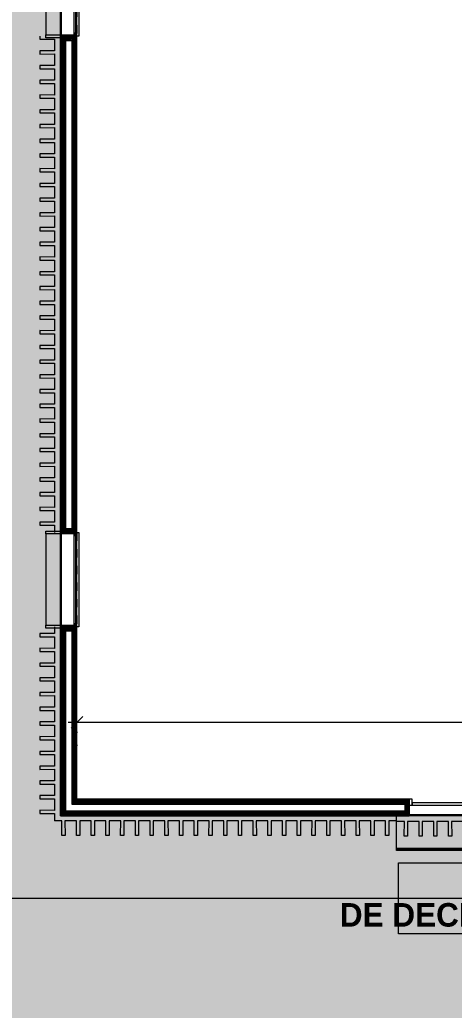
# Model space of a CAD drawing. Header units: millimetres. Extents: x -284281 to 1648660, y -821378 to -151356.
# Drawn here: x 380870 to 388248, y -262712 to -245899 of the extents above; entities that cross this region are included whole.
import ezdxf

# ---------------------------------------------------------------- set-up
doc = ezdxf.new("R2010")
doc.units = ezdxf.units.MM
doc.header["$MEASUREMENT"] = 0
doc.set_wipeout_variables(frame=1)
doc.linetypes.add('Traits', pattern=[282.222223, 141.111112, -141.111112])
doc.linetypes.add('Wipeout_Contour', pattern=[1000, 0, -1000])
for name, color, linetype in [('Cotations - 1_100', 7, 'Continuous'), ('Fenêtres ARCHICAD', 7, 'Continuous'), ('Hachure', 7, 'Continuous'), ('Nouveau_0', 7, 'Continuous'), ('Portes ARCHICAD', 7, 'Continuous'), ('Sols_ Dalles', 7, 'Continuous')]:
    doc.layers.add(name, color=color, linetype=linetype)
doc.styles.add('STYLE_GENERE_2', font='arial.ttf')
doc.styles.add('STYLE_GENERE_4', font='AGENCYB.TTF')
doc.dimstyles.new('STYLE_GENERE__1', dxfattribs={"dimtxt": 250, "dimasz": 190, "dimexe": 0.18, "dimexo": 0.0625, "dimgap": 0, "dimtad": 1, "dimtih": 1, "dimtoh": 1, "dimlfac": 0.001, "dimzin": 0, "dimdsep": 46, "dimtxsty": 'STYLE_GENERE_2', "dimblk": 'ARROWHEAD_6', "dimblk1": 'ARROWHEAD_6', "dimblk2": 'ARROWHEAD_6', "dimcen": 0.09, "dimse1": 1, "dimse2": 1, "dimclrd": 7, "dimclre": 7, "dimclrt": 7, "dimazin": 0, "dimtfac": 1, "dimtdec": 4, "dimtmove": 0, "dimatfit": 3, "dimfxl": 1, "dimtolj": 1, "dimtzin": 0, "dimarcsym": 0})
pattern_1 = [(45, (0, 175), (-55.684659, 55.684659), [0, -52.5, 0, -78.75]), (110, (175, 175), (74.000794, 26.934086), [0, -38.5, 0, -66.5])]
pattern_2 = [(45, (0, 0), (-7.07106781, 7.07106781), [])]

# ---------------------------------------------------------------- blocks, each defined once
blk = doc.blocks.new('Dalle_30_2', base_point=(380203, -171996))
at = {"layer": 'Sols_ Dalles', "linetype": 'Continuous', "lineweight": 0, "true_color": 0x2e271c}
blk.add_hatch(color=250, dxfattribs=at).paths.add_polyline_path([(380203, -171996), (380203, -230016), (380203, -260811), (415475, -260811), (415475, -260796), (415475, -258650), (415475, -258011), (415475, -222496), (405655, -222496), (405655, -218296), (415454, -218296), (415454, -204496), (412055, -204496), (412055, -201781), (412055, -189811), (436505, -189811), (436505, -253396), (436505, -253416), (437905, -253416), (437905, -253396), (437905, -188411), (410655, -188411), (410655, -200381), (410655, -205896), (414054, -205896), (414054, -216896), (404255, -216896), (404255, -223896), (414054, -223896), (414054, -258650), (414054, -259411), (382690, -259411), (381560, -259411), (381560, -231416), (381560, -173396), (462926, -173396), (462926, -253416), (464326, -253416), (464326, -171996)])
at = {"layer": 'Sols_ Dalles', "color": 250, "linetype": 'Continuous', "lineweight": 5, "true_color": 0x1f1f1f, "flags": 128}
for points in [[(380203, -230016), (380203, -260811), (415475, -260811), (415475, -260796), (415475, -258650), (415475, -258011), (415475, -222496)], [(414054, -223896), (414054, -258650), (414054, -259411), (382690, -259411), (381560, -259411), (381560, -231416)]]:
    blk.add_lwpolyline(points, dxfattribs=at)
blk = doc.blocks.new('Dalle_31_2', base_point=(360548, -295063))
at = {"linetype": 'Continuous', "lineweight": 0, "true_color": 0x6f6f6f}
h = blk.add_hatch(color=8, dxfattribs=at)
h.paths.add_polyline_path([(360548, -295063), (487920, -293827), (487920, -270903), (487463, -270903), (472886, -271041), (472886, -271062, 0.001346), (472886, -271073), (472897, -273095, -0.414214), (470908, -275106), (462184, -275106, -0.005189), (462131, -275116), (454148, -275196), (438771, -275253, -0.386553), (436573, -273475, -0.025189), (436562, -273329), (436569, -267730, -0.098562), (436800, -266944), (436817, -266952, -0.258849), (438655, -265606), (438653, -265587), (439337, -265587), (439337, -265687), (439337, -270687), (469237, -270687), (469237, -265687), (470908, -265687), (472605, -265687), (472605, -163738), (371863, -163738), (371863, -271041), (371883, -271041), (371883, -272001), (371883, -272001, -0.409427), (367883, -275935), (360548, -275935)])
h.paths.add_polyline_path([(377135, -260640), (373845, -260640), (373845, -248365), (373845, -243090), (373845, -242190), (377135, -242190)], flags=0)
h.paths.add_polyline_path([(380203, -193811), (380203, -171996), (431506, -171996), (464310, -171996), (464310, -262266), (464310, -262366), (438594, -262351), (437926, -262351), (436550, -262351), (436550, -189811), (412055, -189811), (412055, -201781), (412055, -204496), (415454, -204496), (415454, -208496), (415454, -218296), (405655, -218296), (405655, -222496), (415475, -222496), (415475, -260811), (380203, -260811), (380203, -230016)], flags=0)
h.paths.add_polyline_path([(381437, -269434, -0.090319), (381558, -268728, -0.201449), (382612, -267593, -0.104211), (383418, -267415), (384017, -267409, -0.104045), (384825, -267571, -0.238255), (385984, -268953, -0.055189), (386036, -269390), (386038, -269611), (386051, -270890), (385792, -271893, -0.267949), (384070, -272909), (383470, -272915, -0.193717), (382079, -272370, -0.070569), (381728, -271931, -0.131652), (381451, -270934)], flags=0)
h.paths.add_polyline_path([(392017, -273452), (392030, -267378, -0.380557), (394017, -265610), (394094, -265610), (394094, -270610), (409094, -270610), (409094, -265610), (414056, -265610, -0.414214), (415556, -267110), (415556, -273661, -0.345502), (413837, -275433), (394027, -275599, -0.415791), (392017, -273599)], flags=0)
h.paths.add_polyline_path([(424210, -271504, -0.134474), (423930, -270485), (423930, -268985, -0.414214), (425930, -266985), (426530, -266985, -0.414214), (428530, -268985), (428530, -270485, -0.12882), (428274, -271466, -0.270936), (426530, -272485), (425930, -272485, -0.26498)], flags=0)
at = {"color": 9, "linetype": 'Continuous', "lineweight": 5, "flags": 128}
blk.add_lwpolyline([(380203, -193811), (380203, -230016), (380203, -260811), (415475, -260811), (415475, -222496), (405655, -222496), (405655, -218296), (415454, -218296), (415454, -208496), (415454, -204496), (412055, -204496), (412055, -201781), (412055, -189811), (436550, -189811), (436550, -262351), (437926, -262351), (438594, -262351), (464310, -262366), (464310, -262266), (464310, -171996), (431506, -171996), (380203, -171996)], close=True, dxfattribs=at)
blk = doc.blocks.new('Porte garage coulissante verticale 25_2')
at = {"layer": 'Portes ARCHICAD', "color": 7, "linetype": 'Continuous', "lineweight": 5}
for p, q in [((-1400, 165), (-1400, 180)), ((1400, 165), (1400, 180)), ((-1400, 95), (-1400, 165)), ((-1400, 95), (-1400, 165)), ((-1400, 0), (-1400, 95)), ((-1400, 0), (-1400, 95)), ((-1350, 0), (-1400, 0)), ((-1400, 0), (-1400, -100)), ((-1400, -15), (-1400, 0)), ((-1400, -15), (-1400, 0)), ((-1400, -15), (-1400, 0)), ((-1400, -15), (-1400, 0)), ((1350, 0), (-1350, 0)), ((-1350, 0), (-1350, -40)), ((-1350, -100), (-1350, 0)), ((1350, -40), (1350, 0)), ((1400, 0), (1350, 0)), ((1350, 0), (1350, -100)), ((1400, 95), (1400, 165)), ((1400, 95), (1400, 165)), ((1400, 0), (1400, 95)), ((1400, 0), (1400, 95)), ((1400, -100), (1400, 0)), ((1400, -15), (1400, 0)), ((1400, -15), (1400, 0)), ((1400, -15), (1400, 0)), ((1400, -15), (1400, 0)), ((-1400, -85), (-1400, -15)), ((-1400, -85), (-1400, -15)), ((-1400, -100), (-1400, -85)), ((-1400, -100), (-1400, -85)), ((-1400, -100), (-1350, -100)), ((-1350, -40), (1350, -40)), ((1350, -100), (1400, -100)), ((1400, -85), (1400, -15)), ((1400, -85), (1400, -15)), ((1400, -100), (1400, -85)), ((1400, -100), (1400, -85))]:
    blk.add_line(p, q, dxfattribs=at)
blk = doc.blocks.new('Mur_187_2', base_point=(414075, -259411))
at = {"color": 254, "linetype": 'Wipeout_Contour', "lineweight": 0, "ltscale": 1384169.893763558}
blk.add_wipeout([(381575, -259396), (381560, -259396), (381560, -259411)], dxfattribs=at)
at = {"linetype": 'Continuous', "lineweight": 5, "true_color": 0x5f5f5f}
h = blk.add_hatch(dxfattribs=at)
h.set_pattern_fill('ENDUIT_0002', color=251, style=0, pattern_type=2)
h.set_pattern_definition(pattern_1)
h.paths.add_polyline_path([(381575, -259396), (381560, -259396), (381560, -259411)])
at = {"color": 254, "linetype": 'Wipeout_Contour', "lineweight": 0, "ltscale": 1384165.466799278}
blk.add_wipeout([(381645, -259326), (381575, -259326), (381575, -259396)], dxfattribs=at)
at = {"linetype": 'Continuous', "lineweight": 5, "true_color": 0x5f5f5f}
h = blk.add_hatch(dxfattribs=at)
h.set_pattern_fill('BRIQUES_TERRE_CUITE__INT_94', color=251, style=0, pattern_type=2)
h.set_pattern_definition(pattern_2)
h.paths.add_polyline_path([(381645, -259326), (381575, -259326), (381575, -259396)])
at = {"color": 254, "linetype": 'Wipeout_Contour', "lineweight": 0, "ltscale": 1384209.282767277}
blk.add_wipeout([(381755, -259216), (381645, -259216), (381645, -259326)], dxfattribs=at)
at = {"color": 254, "linetype": 'Wipeout_Contour', "lineweight": 0, "ltscale": 1384380.831174204}
blk.add_wipeout([(381825, -259131), (381825, -259146), (381840, -259131)], dxfattribs=at)
at = {"color": 254, "linetype": 'Wipeout_Contour', "lineweight": 0, "ltscale": 1384190.467090103}
blk.add_wipeout([(381575, -259396), (381560, -259411), (381575, -259411)], dxfattribs=at)
at = {"linetype": 'Continuous', "lineweight": 5, "true_color": 0x5f5f5f}
h = blk.add_hatch(dxfattribs=at)
h.set_pattern_fill('ENDUIT_0002', color=251, style=0, pattern_type=2)
h.set_pattern_definition(pattern_1)
h.paths.add_polyline_path([(381825, -259131), (381825, -259146), (381840, -259131)])
h = blk.add_hatch(dxfattribs=at)
h.set_pattern_fill('ENDUIT_0002', color=251, style=0, pattern_type=2)
h.set_pattern_definition(pattern_1)
h.paths.add_polyline_path([(381575, -259396), (381560, -259411), (381575, -259411)])
at = {"color": 254, "linetype": 'Wipeout_Contour', "lineweight": 0, "ltscale": 1384308.748999349}
blk.add_wipeout([(381755, -259146), (381755, -259216), (381825, -259146)], dxfattribs=at)
at = {"color": 254, "linetype": 'Wipeout_Contour', "lineweight": 0, "ltscale": 1855396.806912943}
blk.add_wipeout([(381575, -259411), (387485, -259411), (387485, -259396), (381575, -259396)], dxfattribs=at)
at = {"linetype": 'Continuous', "lineweight": 5, "true_color": 0x5f5f5f}
h = blk.add_hatch(dxfattribs=at)
h.set_pattern_fill('BRIQUES_TERRE_CUITE__INT_94', color=251, style=0, pattern_type=2)
h.set_pattern_definition(pattern_2)
h.paths.add_polyline_path([(381755, -259146), (381755, -259216), (381825, -259146)])
h = blk.add_hatch(dxfattribs=at)
h.set_pattern_fill('ENDUIT_0002', color=251, style=0, pattern_type=2)
h.set_pattern_definition(pattern_1)
h.paths.add_polyline_path([(381575, -259411), (387485, -259411), (387485, -259396), (381575, -259396)])
at = {"color": 254, "linetype": 'Wipeout_Contour', "lineweight": 0, "ltscale": 1384262.443941541}
blk.add_wipeout([(381645, -259326), (381575, -259396), (381645, -259396)], dxfattribs=at)
at = {"linetype": 'Continuous', "lineweight": 5, "true_color": 0x5f5f5f}
h = blk.add_hatch(dxfattribs=at)
h.set_pattern_fill('BRIQUES_TERRE_CUITE__INT_94', color=251, style=0, pattern_type=2)
h.set_pattern_definition(pattern_2)
h.paths.add_polyline_path([(381645, -259326), (381575, -259396), (381645, -259396)])
at = {"color": 7, "linetype": 'Continuous', "lineweight": 5, "flags": 128}
blk.add_lwpolyline([(381560, -259411), (381560, -259396)], dxfattribs=at)
at = {"color": 254, "linetype": 'Wipeout_Contour', "lineweight": 0, "ltscale": 1855359.368572206}
blk.add_wipeout([(381645, -259326), (381645, -259396), (387485, -259396), (387415, -259326)], dxfattribs=at)
at = {"linetype": 'Continuous', "lineweight": 5, "true_color": 0x5f5f5f}
h = blk.add_hatch(dxfattribs=at)
h.set_pattern_fill('BRIQUES_TERRE_CUITE__INT_94', color=251, style=0, pattern_type=2)
h.set_pattern_definition(pattern_2)
h.paths.add_polyline_path([(381645, -259326), (381645, -259396), (387485, -259396), (387415, -259326)])
at = {"color": 254, "linetype": 'Wipeout_Contour', "lineweight": 0, "ltscale": 1384361.818541109}
blk.add_wipeout([(381755, -259216), (381645, -259326), (381755, -259326)], dxfattribs=at)
at = {"color": 7, "linetype": 'Continuous', "lineweight": 5}
for p, q in [((381645, -259216), (381645, -259326)), ((381575, -259326), (381575, -259396)), ((381575, -259396), (381645, -259396))]:
    blk.add_line(p, q, dxfattribs=at)
at = {"color": 254, "linetype": 'Wipeout_Contour', "lineweight": 0, "ltscale": 1855281.898270462}
blk.add_wipeout([(381755, -259216), (381755, -259326), (387415, -259326), (387415, -259216)], dxfattribs=at)
at = {"color": 7, "linetype": 'Continuous', "lineweight": 5}
blk.add_line((381645, -259326), (381755, -259326), dxfattribs=at)
at = {"color": 254, "linetype": 'Wipeout_Contour', "lineweight": 0, "ltscale": 1384401.400217536}
blk.add_wipeout([(381840, -259131), (381825, -259146), (381840, -259146)], dxfattribs=at)
at = {"linetype": 'Continuous', "lineweight": 5, "true_color": 0x5f5f5f}
h = blk.add_hatch(dxfattribs=at)
h.set_pattern_fill('ENDUIT_0002', color=251, style=0, pattern_type=2)
h.set_pattern_definition(pattern_1)
h.paths.add_polyline_path([(381840, -259131), (381825, -259146), (381840, -259146)])
at = {"color": 254, "linetype": 'Wipeout_Contour', "lineweight": 0, "ltscale": 1855242.70084432}
blk.add_wipeout([(381840, -259146), (387485, -259146), (387485, -259131), (381840, -259131)], dxfattribs=at)
at = {"linetype": 'Continuous', "lineweight": 5, "true_color": 0x5f5f5f}
h = blk.add_hatch(dxfattribs=at)
h.set_pattern_fill('ENDUIT_0002', color=251, style=0, pattern_type=2)
h.set_pattern_definition(pattern_1)
h.paths.add_polyline_path([(381840, -259146), (387485, -259146), (387485, -259131), (381840, -259131)])
at = {"color": 254, "linetype": 'Wipeout_Contour', "lineweight": 0, "ltscale": 1384405.715324625}
blk.add_wipeout([(381825, -259146), (381755, -259216), (381825, -259216)], dxfattribs=at)
at = {"linetype": 'Continuous', "lineweight": 5, "true_color": 0x5f5f5f}
h = blk.add_hatch(dxfattribs=at)
h.set_pattern_fill('BRIQUES_TERRE_CUITE__INT_94', color=251, style=0, pattern_type=2)
h.set_pattern_definition(pattern_2)
h.paths.add_polyline_path([(381825, -259146), (381755, -259216), (381825, -259216)])
at = {"color": 254, "linetype": 'Wipeout_Contour', "lineweight": 0, "ltscale": 1855312.871767778}
blk.add_wipeout([(381825, -259146), (381825, -259216), (387485, -259216), (387485, -259146)], dxfattribs=at)
at = {"linetype": 'Continuous', "lineweight": 5, "true_color": 0x5f5f5f}
h = blk.add_hatch(dxfattribs=at)
h.set_pattern_fill('BRIQUES_TERRE_CUITE__INT_94', color=251, style=0, pattern_type=2)
h.set_pattern_definition(pattern_2)
h.paths.add_polyline_path([(381825, -259146), (381825, -259216), (387485, -259216), (387485, -259146)])
at = {"color": 7, "linetype": 'Continuous', "lineweight": 5}
for p, q in [((381755, -259146), (381755, -259216)), ((381755, -259216), (381825, -259216)), ((381825, -259131), (381825, -259146))]:
    blk.add_line(p, q, dxfattribs=at)
at = {"color": 7, "linetype": 'Continuous', "lineweight": 5, "flags": 128}
blk.add_lwpolyline([(387485, -259131), (381840, -259131)], dxfattribs=at)
at = {"color": 254, "linetype": 'Wipeout_Contour', "lineweight": 0, "ltscale": 1864822.807460096}
blk.add_wipeout([(387415, -259326), (387485, -259396), (387485, -259216), (387415, -259216)], dxfattribs=at)
at = {"linetype": 'Continuous', "lineweight": 5, "true_color": 0x5f5f5f}
h = blk.add_hatch(dxfattribs=at)
h.set_pattern_fill('BRIQUES_TERRE_CUITE__INT_94', color=251, style=0, pattern_type=2)
h.set_pattern_definition(pattern_2)
h.paths.add_polyline_path([(387415, -259326), (387485, -259396), (387485, -259216), (387415, -259216)])
at = {"color": 7, "linetype": 'Continuous', "lineweight": 5}
for p, q in [((387485, -259146), (381825, -259146)), ((381825, -259216), (387415, -259216)), ((387415, -259326), (387415, -259216)), ((387485, -259131), (387485, -259146)), ((387485, -259146), (387485, -259216)), ((387485, -259216), (387485, -259231)), ((387485, -259216), (387485, -259231)), ((387485, -259231), (387485, -259326)), ((387485, -259231), (387485, -259326)), ((381645, -259396), (387485, -259396)), ((381755, -259326), (387415, -259326)), ((387485, -259326), (387485, -259396)), ((387485, -259326), (387485, -259396)), ((387485, -259396), (387485, -259411))]:
    blk.add_line(p, q, dxfattribs=at)
at = {"color": 7, "linetype": 'Continuous', "lineweight": 5, "flags": 128}
blk.add_lwpolyline([(381560, -259411), (387485, -259411)], dxfattribs=at)
at = {"layer": 'Portes ARCHICAD', "color": 7, "linetype": 'Continuous', "lineweight": 5, "zscale": 1000, "rotation": 179.9999999999997}
blk.add_blockref('Porte garage coulissante verticale 25_2', (388885, -259231), dxfattribs=at)
blk = doc.blocks.new('Fenêtre 25_2')
at = {"layer": 'Fenêtres ARCHICAD', "color": 7, "linetype": 'Continuous', "lineweight": 5}
for p, q in [((-775, 480), (-825, 480)), ((-825, 480), (-825, 230)), ((-775, 480), (775, 480)), ((-775, 230), (-775, 480)), ((825, 480), (775, 480)), ((775, 480), (775, 230)), ((825, 230), (825, 480)), ((-825, 230), (-775, 230)), ((-825, 230), (-800, 230)), ((-825, 230), (-800, 230)), ((-775, 230), (-800, 230)), ((-800, 230), (-800, 0)), ((-800, 215), (-800, 230)), ((-800, 215), (-800, 230)), ((-800, 145), (-800, 215)), ((-800, 145), (-800, 215)), ((-800, 145), (-800, 215)), ((-800, 145), (-800, 215)), ((-775, 0), (-775, 230)), ((800, 230), (775, 230)), ((775, 230), (775, 0)), ((775, 230), (825, 230)), ((800, 0), (800, 230)), ((800, 215), (800, 230)), ((800, 215), (800, 230)), ((800, 230), (825, 230)), ((800, 230), (825, 230)), ((800, 145), (800, 215)), ((800, 145), (800, 215)), ((800, 145), (800, 215)), ((800, 145), (800, 215)), ((-800, 0), (-775, 0)), ((775, 0), (800, 0)), ((-800, -20), (800, -20)), ((-800, -50), (-800, -83)), ((-800, -83), (800, -83)), ((800, -83), (800, -50))]:
    blk.add_line(p, q, dxfattribs=at)
at = {"layer": 'Fenêtres ARCHICAD', "color": 7, "linetype": 'Traits', "lineweight": 5}
blk.add_line((-800, -50), (800, -50), dxfattribs=at)
at = {"color": 254, "linetype": 'Wipeout_Contour', "lineweight": 0, "ltscale": 3003.33026}
blk.add_wipeout([(-750, 0), (-750, -50), (750, -50), (750, 0)], dxfattribs=at).dxf.layer = 'Fenêtres ARCHICAD'
at = {"layer": 'Fenêtres ARCHICAD', "color": 7, "linetype": 'Continuous', "lineweight": 5}
for p, q in [((-800, 35), (-800, 145)), ((-800, 35), (-800, 145)), ((-800, 35), (-800, 145)), ((-800, 35), (-800, 145)), ((-800, 0), (-800, 35)), ((-800, 0), (-800, 35)), ((-800, 0), (-750, 0)), ((-800, -35), (-800, 0)), ((-800, -35), (-800, 0)), ((-750, 0), (-750, -50)), ((-750, 0), (750, 0)), ((750, -50), (750, 0)), ((750, 0), (800, 0)), ((800, 35), (800, 145)), ((800, 35), (800, 145)), ((800, 35), (800, 145)), ((800, 35), (800, 145)), ((800, 0), (800, 35)), ((800, 0), (800, 35)), ((800, -35), (800, 0)), ((800, -35), (800, 0)), ((-800, -50), (-800, -35)), ((-800, -50), (-800, -35)), ((-750, -50), (-800, -50)), ((-750, -25), (750, -25)), ((750, -50), (-750, -50)), ((800, -50), (750, -50)), ((800, -50), (800, -35)), ((800, -50), (800, -35))]:
    blk.add_line(p, q, dxfattribs=at)
blk = doc.blocks.new('Mur_259_2', base_point=(381560, -259411))
at = {"color": 254, "linetype": 'Wipeout_Contour', "lineweight": 0, "ltscale": 1825602.350846046}
blk.add_wipeout([(381560, -254603), (381575, -254603), (381575, -246178), (381560, -246178)], dxfattribs=at)
at = {"color": 254, "linetype": 'Wipeout_Contour', "lineweight": 0, "ltscale": 1841981.620348901}
blk.add_wipeout([(381560, -259396), (381575, -259396), (381575, -256203), (381560, -256203)], dxfattribs=at)
at = {"linetype": 'Continuous', "lineweight": 5, "true_color": 0x5f5f5f}
h = blk.add_hatch(dxfattribs=at)
h.set_pattern_fill('ENDUIT_0002', color=251, style=0, pattern_type=2)
h.set_pattern_definition(pattern_1)
h.paths.add_polyline_path([(381560, -254603), (381575, -254603), (381575, -246178), (381560, -246178)])
h = blk.add_hatch(dxfattribs=at)
h.set_pattern_fill('ENDUIT_0002', color=251, style=0, pattern_type=2)
h.set_pattern_definition(pattern_1)
h.paths.add_polyline_path([(381560, -259396), (381575, -259396), (381575, -256203), (381560, -256203)])
at = {"color": 254, "linetype": 'Wipeout_Contour', "lineweight": 0, "ltscale": 1825743.588971583}
blk.add_wipeout([(381575, -246178), (381575, -254603), (381645, -254533), (381645, -246248)], dxfattribs=at)
at = {"color": 254, "linetype": 'Wipeout_Contour', "lineweight": 0, "ltscale": 1842082.823883705}
blk.add_wipeout([(381575, -256203), (381575, -259326), (381645, -259326), (381645, -256273)], dxfattribs=at)
at = {"linetype": 'Continuous', "lineweight": 5, "true_color": 0x5f5f5f}
h = blk.add_hatch(dxfattribs=at)
h.set_pattern_fill('BRIQUES_TERRE_CUITE__INT_94', color=251, style=0, pattern_type=2)
h.set_pattern_definition(pattern_2)
h.paths.add_polyline_path([(381575, -246178), (381575, -254603), (381645, -254533), (381645, -246248)])
h = blk.add_hatch(dxfattribs=at)
h.set_pattern_fill('BRIQUES_TERRE_CUITE__INT_94', color=251, style=0, pattern_type=2)
h.set_pattern_definition(pattern_2)
h.paths.add_polyline_path([(381575, -256203), (381575, -259326), (381645, -259326), (381645, -256273)])
at = {"color": 7, "linetype": 'Continuous', "lineweight": 5}
blk.add_line((381575, -259326), (381575, -259396), dxfattribs=at)
at = {"color": 254, "linetype": 'Wipeout_Contour', "lineweight": 0, "ltscale": 1826043.696867213}
blk.add_wipeout([(381755, -246248), (381645, -246248), (381645, -254533), (381755, -254533)], dxfattribs=at)
at = {"color": 254, "linetype": 'Wipeout_Contour', "lineweight": 0, "ltscale": 1842296.542040449}
blk.add_wipeout([(381645, -256273), (381645, -259216), (381755, -259216), (381755, -256273)], dxfattribs=at)
at = {"color": 7, "linetype": 'Continuous', "lineweight": 5}
blk.add_line((381645, -259216), (381645, -259326), dxfattribs=at)
at = {"color": 254, "linetype": 'Wipeout_Contour', "lineweight": 0, "ltscale": 1826488.66481863}
blk.add_wipeout([(381825, -254603), (381840, -254603), (381840, -246178), (381825, -246178)], dxfattribs=at)
at = {"color": 254, "linetype": 'Wipeout_Contour', "lineweight": 0, "ltscale": 1842562.314158977}
blk.add_wipeout([(381825, -256203), (381825, -259131), (381840, -259131), (381840, -256203)], dxfattribs=at)
at = {"linetype": 'Continuous', "lineweight": 5, "true_color": 0x5f5f5f}
h = blk.add_hatch(dxfattribs=at)
h.set_pattern_fill('ENDUIT_0002', color=251, style=0, pattern_type=2)
h.set_pattern_definition(pattern_1)
h.paths.add_polyline_path([(381825, -254603), (381840, -254603), (381840, -246178), (381825, -246178)])
h = blk.add_hatch(dxfattribs=at)
h.set_pattern_fill('ENDUIT_0002', color=251, style=0, pattern_type=2)
h.set_pattern_definition(pattern_1)
h.paths.add_polyline_path([(381825, -256203), (381825, -259131), (381840, -259131), (381840, -256203)])
at = {"color": 254, "linetype": 'Wipeout_Contour', "lineweight": 0, "ltscale": 1826346.50959936}
blk.add_wipeout([(381825, -246178), (381755, -246178), (381755, -254603), (381825, -254603)], dxfattribs=at)
at = {"color": 254, "linetype": 'Wipeout_Contour', "lineweight": 0, "ltscale": 1842438.250231037}
blk.add_wipeout([(381755, -256203), (381755, -259146), (381825, -259146), (381825, -256203)], dxfattribs=at)
at = {"linetype": 'Continuous', "lineweight": 5, "true_color": 0x5f5f5f}
h = blk.add_hatch(dxfattribs=at)
h.set_pattern_fill('BRIQUES_TERRE_CUITE__INT_94', color=251, style=0, pattern_type=2)
h.set_pattern_definition(pattern_2)
h.paths.add_polyline_path([(381825, -246178), (381755, -246178), (381755, -254603), (381825, -254603)])
h = blk.add_hatch(dxfattribs=at)
h.set_pattern_fill('BRIQUES_TERRE_CUITE__INT_94', color=251, style=0, pattern_type=2)
h.set_pattern_definition(pattern_2)
h.paths.add_polyline_path([(381755, -256203), (381755, -259146), (381825, -259146), (381825, -256203)])
at = {"color": 7, "linetype": 'Continuous', "lineweight": 5}
for p, q in [((381755, -259146), (381755, -259216)), ((381825, -259131), (381825, -259146))]:
    blk.add_line(p, q, dxfattribs=at)
at = {"color": 7, "linetype": 'Continuous', "lineweight": 5, "flags": 128}
for points in [[(381840, -254603), (381840, -246178)], [(381840, -259131), (381840, -256203)]]:
    blk.add_lwpolyline(points, dxfattribs=at)
at = {"color": 254, "linetype": 'Wipeout_Contour', "lineweight": 0, "ltscale": 1816820.231369063}
blk.add_wipeout([(381645, -246248), (381755, -246248), (381755, -246178), (381575, -246178)], dxfattribs=at)
at = {"color": 254, "linetype": 'Wipeout_Contour', "lineweight": 0, "ltscale": 1835151.235613808}
blk.add_wipeout([(381645, -254533), (381575, -254603), (381755, -254603), (381755, -254533)], dxfattribs=at)
at = {"color": 254, "linetype": 'Wipeout_Contour', "lineweight": 0, "ltscale": 1838866.159422318}
blk.add_wipeout([(381645, -256273), (381755, -256273), (381755, -256203), (381575, -256203)], dxfattribs=at)
at = {"linetype": 'Continuous', "lineweight": 5, "true_color": 0x5f5f5f}
h = blk.add_hatch(dxfattribs=at)
h.set_pattern_fill('BRIQUES_TERRE_CUITE__INT_94', color=251, style=0, pattern_type=2)
h.set_pattern_definition(pattern_2)
h.paths.add_polyline_path([(381645, -246248), (381755, -246248), (381755, -246178), (381575, -246178)])
h = blk.add_hatch(dxfattribs=at)
h.set_pattern_fill('BRIQUES_TERRE_CUITE__INT_94', color=251, style=0, pattern_type=2)
h.set_pattern_definition(pattern_2)
h.paths.add_polyline_path([(381645, -254533), (381575, -254603), (381755, -254603), (381755, -254533)])
h = blk.add_hatch(dxfattribs=at)
h.set_pattern_fill('BRIQUES_TERRE_CUITE__INT_94', color=251, style=0, pattern_type=2)
h.set_pattern_definition(pattern_2)
h.paths.add_polyline_path([(381645, -256273), (381755, -256273), (381755, -256203), (381575, -256203)])
at = {"color": 7, "linetype": 'Continuous', "lineweight": 5}
for p, q in [((381560, -246178), (381560, -246203)), ((381575, -246178), (381560, -246178)), ((381575, -246178), (381575, -254603)), ((381645, -246178), (381575, -246178)), ((381645, -246178), (381575, -246178)), ((381755, -246178), (381645, -246178)), ((381755, -246178), (381645, -246178)), ((381645, -246248), (381645, -254533)), ((381645, -246248), (381755, -246248)), ((381790, -246178), (381755, -246178)), ((381755, -246248), (381755, -254533)), ((381825, -246178), (381790, -246178)), ((381825, -254603), (381825, -246178)), ((381840, -246178), (381825, -246178)), ((381645, -254533), (381755, -254533)), ((381560, -254578), (381560, -254603)), ((381575, -254603), (381560, -254603)), ((381645, -254603), (381575, -254603)), ((381645, -254603), (381575, -254603)), ((381755, -254603), (381645, -254603)), ((381755, -254603), (381645, -254603)), ((381790, -254603), (381755, -254603)), ((381825, -254603), (381790, -254603)), ((381840, -254603), (381825, -254603)), ((381560, -256203), (381560, -256228)), ((381575, -256203), (381560, -256203)), ((381575, -256203), (381575, -259326)), ((381645, -256203), (381575, -256203)), ((381645, -256203), (381575, -256203)), ((381755, -256203), (381645, -256203)), ((381755, -256203), (381645, -256203)), ((381790, -256203), (381755, -256203)), ((381825, -256203), (381790, -256203)), ((381825, -259131), (381825, -256203)), ((381840, -256203), (381825, -256203)), ((381645, -256273), (381645, -259216)), ((381645, -256273), (381755, -256273)), ((381755, -256273), (381755, -259146))]:
    blk.add_line(p, q, dxfattribs=at)
at = {"color": 7, "linetype": 'Continuous', "lineweight": 5, "flags": 128}
for points in [[(381560, -246178), (381560, -254603)], [(381560, -256203), (381560, -259396)]]:
    blk.add_lwpolyline(points, dxfattribs=at)
at = {"layer": 'Fenêtres ARCHICAD', "color": 7, "linetype": 'Continuous', "lineweight": 5, "xscale": -1, "zscale": 1000, "rotation": 90}
for p in [(381790, -245378), (381790, -255403)]:
    blk.add_blockref('Fenêtre 25_2', p, dxfattribs=at)
blk = doc.blocks.new('Loading-Equipment_Dock-shelters_NORSUD_Retractible-Gate')
at = {"color": 251, "linetype": 'Continuous', "lineweight": 5, "true_color": 0x5f5f5f, "flags": 128}
for points in [[(-1636.016, -30.00005), (-1635, -30.00005), (1635, -30.00005), (1636.016, -30.00005), (1641.756, -30.00005), (1647.626, -30.00005), (1653.553, -30.00005), (1659.454, -30.00005), (1665.239, -30.00005), (1670.814, -30.00005), (1676.084, -30.00005), (1680.962, -30.00005), (1685.37, -30.00005), (1689.244, -30.00005), (1692.538, -30.00005), (1695.224, -30.00005), (1697.296, -30.00005), (1698.762, -30.00005), (1699.648, -30.00005), (1700, -30.00005), (1699.992, 0), (1699.648, 0), (1698.762, 0), (1697.296, 0), (1695.224, 0), (1692.538, 0), (1689.244, 0), (1685.37, 0), (1680.962, 0), (1676.084, 0), (1670.814, 0), (1665.239, 0), (1659.454, 0), (1653.553, 0), (1647.626, 0), (1641.756, 0), (1636.016, 0), (1635, 0), (-1635, 0), (-1636.016, 0), (-1641.756, 0), (-1647.626, 0), (-1653.553, 0), (-1659.454, 0), (-1665.24, 0), (-1670.814, 0), (-1676.084, 0), (-1680.962, 0), (-1685.37, 0), (-1689.244, 0), (-1692.538, 0), (-1695.224, 0), (-1697.296, 0), (-1698.762, 0), (-1699.648, 0), (-1700, 0), (-1699.992, -30.00005), (-1699.648, -30.00005), (-1698.762, -30.00005), (-1697.296, -30.00005), (-1695.224, -30.00005), (-1692.538, -30.00005), (-1689.244, -30.00005), (-1685.37, -30.00005), (-1680.962, -30.00005), (-1676.084, -30.00005), (-1670.814, -30.00005), (-1665.24, -30.00005), (-1659.454, -30.00005), (-1653.553, -30.00005), (-1647.626, -30.00005), (-1641.756, -30.00005)], [(-1700, -596.3749), (1700, -596.3749), (1700, -33.00335), (-1700, -33.00335)]]:
    blk.add_lwpolyline(points, close=True, dxfattribs=at)
blk = doc.blocks.new('Tôle profilée 25_44')
at = {"color": 7, "linetype": 'Continuous', "lineweight": 5}
for p, q in [((-250, 3401.4), (-250, 3400)), ((-250, 3400), (-250, 3372.5)), ((-250, 3372.5), (0, 3373.5)), ((0, 3373.5), (0, 3176.5)), ((-250, 3177.5), (-250, 3150)), ((0, 3176.5), (-250, 3177.5)), ((-250, 3150), (-250, 3122.5)), ((-250, 3122.5), (0, 3123.5)), ((0, 3123.5), (0, 2926.5)), ((-250, 2927.5), (-250, 2900)), ((0, 2926.5), (-250, 2927.5)), ((-250, 2900), (-250, 2872.5)), ((-250, 2872.5), (0, 2873.5)), ((0, 2873.5), (0, 2676.5)), ((-250, 2677.5), (-250, 2650)), ((0, 2676.5), (-250, 2677.5)), ((-250, 2650), (-250, 2622.5)), ((-250, 2622.5), (0, 2623.5)), ((0, 2623.5), (0, 2426.5)), ((-250, 2427.5), (-250, 2400)), ((0, 2426.5), (-250, 2427.5)), ((-250, 2400), (-250, 2372.5)), ((-250, 2372.5), (0, 2373.5)), ((0, 2373.5), (0, 2176.5)), ((-250, 2177.5), (-250, 2150)), ((0, 2176.5), (-250, 2177.5)), ((-250, 2150), (-250, 2122.5)), ((-250, 2122.5), (0, 2123.5)), ((0, 2123.5), (0, 1926.5)), ((-250, 1927.5), (-250, 1900)), ((0, 1926.5), (-250, 1927.5)), ((-250, 1900), (-250, 1872.5)), ((-250, 1872.5), (0, 1873.5)), ((0, 1873.5), (0, 1676.5)), ((-250, 1677.5), (-250, 1650)), ((0, 1676.5), (-250, 1677.5)), ((-250, 1650), (-250, 1622.5)), ((-250, 1622.5), (0, 1623.5)), ((0, 1623.5), (0, 1426.5)), ((-250, 1427.5), (-250, 1400)), ((0, 1426.5), (-250, 1427.5)), ((-250, 1400), (-250, 1372.5)), ((-250, 1372.5), (0, 1373.5)), ((0, 1373.5), (0, 1176.5)), ((-250, 1177.5), (-250, 1150)), ((0, 1176.5), (-250, 1177.5)), ((-250, 1150), (-250, 1122.5)), ((-250, 1122.5), (0, 1123.5)), ((0, 1123.5), (0, 926.5)), ((-250, 927.5), (-250, 900)), ((0, 926.5), (-250, 927.5)), ((-250, 900), (-250, 872.5)), ((-250, 872.5), (0, 873.5)), ((0, 873.5), (0, 676.5)), ((-250, 677.5), (-250, 650)), ((0, 676.5), (-250, 677.5)), ((-250, 650), (-250, 622.5)), ((-250, 622.5), (0, 623.5)), ((0, 623.5), (0, 426.5)), ((-250, 427.5), (-250, 400)), ((0, 426.5), (-250, 427.5)), ((-250, 400), (-250, 372.5)), ((-250, 372.5), (0, 373.5)), ((0, 373.5), (0, 176.5)), ((-250, 177.5), (-250, 150)), ((0, 176.5), (-250, 177.5)), ((-250, 150), (-250, 122.5)), ((-250, 122.5), (0, 123.5)), ((0, 123.5), (0, 0))]:
    blk.add_line(p, q, dxfattribs=at)
blk = doc.blocks.new('Tôle profilée 25_49')
at = {"color": 7, "linetype": 'Continuous', "lineweight": 5}
for p, q in [((-250, 8425), (-250, 8400)), ((-250, 8400), (-250, 8372.5)), ((-250, 8372.5), (0, 8373.5)), ((0, 8373.5), (0, 8176.5)), ((-250, 8177.5), (-250, 8150)), ((0, 8176.5), (-250, 8177.5)), ((-250, 8150), (-250, 8122.5)), ((-250, 8122.5), (0, 8123.5)), ((0, 8123.5), (0, 7926.5)), ((-250, 7927.5), (-250, 7900)), ((0, 7926.5), (-250, 7927.5)), ((-250, 7900), (-250, 7872.5)), ((-250, 7872.5), (0, 7873.5)), ((0, 7873.5), (0, 7676.5)), ((-250, 7677.5), (-250, 7650)), ((0, 7676.5), (-250, 7677.5)), ((-250, 7650), (-250, 7622.5)), ((-250, 7622.5), (0, 7623.5)), ((0, 7623.5), (0, 7426.5)), ((-250, 7427.5), (-250, 7400)), ((0, 7426.5), (-250, 7427.5)), ((-250, 7400), (-250, 7372.5)), ((-250, 7372.5), (0, 7373.5)), ((0, 7373.5), (0, 7176.5)), ((-250, 7177.5), (-250, 7150)), ((0, 7176.5), (-250, 7177.5)), ((-250, 7150), (-250, 7122.5)), ((-250, 7122.5), (0, 7123.5)), ((0, 7123.5), (0, 6926.5)), ((-250, 6927.5), (-250, 6900)), ((0, 6926.5), (-250, 6927.5)), ((-250, 6900), (-250, 6872.5)), ((-250, 6872.5), (0, 6873.5)), ((0, 6873.5), (0, 6676.5)), ((-250, 6677.5), (-250, 6650)), ((0, 6676.5), (-250, 6677.5)), ((-250, 6650), (-250, 6622.5)), ((-250, 6622.5), (0, 6623.5)), ((0, 6623.5), (0, 6426.5)), ((-250, 6427.5), (-250, 6400)), ((0, 6426.5), (-250, 6427.5)), ((-250, 6400), (-250, 6372.5)), ((-250, 6372.5), (0, 6373.5)), ((0, 6373.5), (0, 6176.5)), ((-250, 6177.5), (-250, 6150)), ((0, 6176.5), (-250, 6177.5)), ((-250, 6150), (-250, 6122.5)), ((-250, 6122.5), (0, 6123.5)), ((0, 6123.5), (0, 5926.5)), ((-250, 5927.5), (-250, 5900)), ((0, 5926.5), (-250, 5927.5)), ((-250, 5900), (-250, 5872.5)), ((-250, 5872.5), (0, 5873.5)), ((0, 5873.5), (0, 5676.5)), ((-250, 5677.5), (-250, 5650)), ((0, 5676.5), (-250, 5677.5)), ((-250, 5650), (-250, 5622.5)), ((-250, 5622.5), (0, 5623.5)), ((0, 5623.5), (0, 5426.5)), ((-250, 5427.5), (-250, 5400)), ((0, 5426.5), (-250, 5427.5)), ((-250, 5400), (-250, 5372.5)), ((-250, 5372.5), (0, 5373.5)), ((0, 5373.5), (0, 5176.5)), ((-250, 5177.5), (-250, 5150)), ((0, 5176.5), (-250, 5177.5)), ((-250, 5150), (-250, 5122.5)), ((-250, 5122.5), (0, 5123.5)), ((0, 5123.5), (0, 4926.5)), ((-250, 4927.5), (-250, 4900)), ((0, 4926.5), (-250, 4927.5)), ((-250, 4900), (-250, 4872.5)), ((-250, 4872.5), (0, 4873.5)), ((0, 4873.5), (0, 4676.5)), ((-250, 4677.5), (-250, 4650)), ((0, 4676.5), (-250, 4677.5)), ((-250, 4650), (-250, 4622.5)), ((-250, 4622.5), (0, 4623.5)), ((0, 4623.5), (0, 4426.5)), ((-250, 4427.5), (-250, 4400)), ((0, 4426.5), (-250, 4427.5)), ((-250, 4400), (-250, 4372.5)), ((-250, 4372.5), (0, 4373.5)), ((0, 4373.5), (0, 4176.5)), ((-250, 4177.5), (-250, 4150)), ((0, 4176.5), (-250, 4177.5)), ((-250, 4150), (-250, 4122.5)), ((-250, 4122.5), (0, 4123.5)), ((0, 4123.5), (0, 3926.5)), ((-250, 3927.5), (-250, 3900)), ((0, 3926.5), (-250, 3927.5)), ((-250, 3900), (-250, 3872.5)), ((-250, 3872.5), (0, 3873.5)), ((0, 3873.5), (0, 3676.5)), ((-250, 3677.5), (-250, 3650)), ((0, 3676.5), (-250, 3677.5)), ((-250, 3650), (-250, 3622.5)), ((-250, 3622.5), (0, 3623.5)), ((0, 3623.5), (0, 3426.5)), ((-250, 3427.5), (-250, 3400)), ((0, 3426.5), (-250, 3427.5)), ((-250, 3400), (-250, 3372.5)), ((-250, 3372.5), (0, 3373.5)), ((0, 3373.5), (0, 3176.5)), ((-250, 3177.5), (-250, 3150)), ((0, 3176.5), (-250, 3177.5)), ((-250, 3150), (-250, 3122.5)), ((-250, 3122.5), (0, 3123.5)), ((0, 3123.5), (0, 2926.5)), ((-250, 2927.5), (-250, 2900)), ((0, 2926.5), (-250, 2927.5)), ((-250, 2900), (-250, 2872.5)), ((-250, 2872.5), (0, 2873.5)), ((0, 2873.5), (0, 2676.5)), ((-250, 2677.5), (-250, 2650)), ((0, 2676.5), (-250, 2677.5)), ((-250, 2650), (-250, 2622.5)), ((-250, 2622.5), (0, 2623.5)), ((0, 2623.5), (0, 2426.5)), ((-250, 2427.5), (-250, 2400)), ((0, 2426.5), (-250, 2427.5)), ((-250, 2400), (-250, 2372.5)), ((-250, 2372.5), (0, 2373.5)), ((0, 2373.5), (0, 2176.5)), ((-250, 2177.5), (-250, 2150)), ((0, 2176.5), (-250, 2177.5)), ((-250, 2150), (-250, 2122.5)), ((-250, 2122.5), (0, 2123.5)), ((0, 2123.5), (0, 1926.5)), ((-250, 1927.5), (-250, 1900)), ((0, 1926.5), (-250, 1927.5)), ((-250, 1900), (-250, 1872.5)), ((-250, 1872.5), (0, 1873.5)), ((0, 1873.5), (0, 1676.5)), ((-250, 1677.5), (-250, 1650)), ((0, 1676.5), (-250, 1677.5)), ((-250, 1650), (-250, 1622.5)), ((-250, 1622.5), (0, 1623.5)), ((0, 1623.5), (0, 1426.5)), ((-250, 1427.5), (-250, 1400)), ((0, 1426.5), (-250, 1427.5)), ((-250, 1400), (-250, 1372.5)), ((-250, 1372.5), (0, 1373.5)), ((0, 1373.5), (0, 1176.5)), ((-250, 1177.5), (-250, 1150)), ((0, 1176.5), (-250, 1177.5)), ((-250, 1150), (-250, 1122.5)), ((-250, 1122.5), (0, 1123.5)), ((0, 1123.5), (0, 926.5)), ((-250, 927.5), (-250, 900)), ((0, 926.5), (-250, 927.5)), ((-250, 900), (-250, 872.5)), ((-250, 872.5), (0, 873.5)), ((0, 873.5), (0, 676.5)), ((-250, 677.5), (-250, 650)), ((0, 676.5), (-250, 677.5)), ((-250, 650), (-250, 622.5)), ((-250, 622.5), (0, 623.5)), ((0, 623.5), (0, 426.5)), ((-250, 427.5), (-250, 400)), ((0, 426.5), (-250, 427.5)), ((-250, 400), (-250, 372.5)), ((-250, 372.5), (0, 373.5)), ((0, 373.5), (0, 176.5)), ((-250, 177.5), (-250, 150)), ((0, 176.5), (-250, 177.5)), ((-250, 150), (-250, 122.5)), ((-250, 122.5), (0, 123.5)), ((0, 123.5), (0, 0))]:
    blk.add_line(p, q, dxfattribs=at)
blk = doc.blocks.new('Tôle profilée 25_51')
at = {"color": 7, "linetype": 'Continuous', "lineweight": 5}
for p, q in [((0, 5808.8), (0, 5676.5)), ((-250, 5677.5), (-250, 5650)), ((0, 5676.5), (-250, 5677.5)), ((-250, 5650), (-250, 5622.5)), ((-250, 5622.5), (0, 5623.5)), ((0, 5623.5), (0, 5426.5)), ((-250, 5427.5), (-250, 5400)), ((0, 5426.5), (-250, 5427.5)), ((-250, 5400), (-250, 5372.5)), ((-250, 5372.5), (0, 5373.5)), ((0, 5373.5), (0, 5176.5)), ((-250, 5177.5), (-250, 5150)), ((0, 5176.5), (-250, 5177.5)), ((-250, 5150), (-250, 5122.5)), ((-250, 5122.5), (0, 5123.5)), ((0, 5123.5), (0, 4926.5)), ((-250, 4927.5), (-250, 4900)), ((0, 4926.5), (-250, 4927.5)), ((-250, 4900), (-250, 4872.5)), ((-250, 4872.5), (0, 4873.5)), ((0, 4873.5), (0, 4676.5)), ((-250, 4677.5), (-250, 4650)), ((0, 4676.5), (-250, 4677.5)), ((-250, 4650), (-250, 4622.5)), ((-250, 4622.5), (0, 4623.5)), ((0, 4623.5), (0, 4426.5)), ((-250, 4427.5), (-250, 4400)), ((0, 4426.5), (-250, 4427.5)), ((-250, 4400), (-250, 4372.5)), ((-250, 4372.5), (0, 4373.5)), ((0, 4373.5), (0, 4176.5)), ((-250, 4177.5), (-250, 4150)), ((0, 4176.5), (-250, 4177.5)), ((-250, 4150), (-250, 4122.5)), ((-250, 4122.5), (0, 4123.5)), ((0, 4123.5), (0, 3926.5)), ((-250, 3927.5), (-250, 3900)), ((0, 3926.5), (-250, 3927.5)), ((-250, 3900), (-250, 3872.5)), ((-250, 3872.5), (0, 3873.5)), ((0, 3873.5), (0, 3676.5)), ((-250, 3677.5), (-250, 3650)), ((0, 3676.5), (-250, 3677.5)), ((-250, 3650), (-250, 3622.5)), ((-250, 3622.5), (0, 3623.5)), ((0, 3623.5), (0, 3426.5)), ((-250, 3427.5), (-250, 3400)), ((0, 3426.5), (-250, 3427.5)), ((-250, 3400), (-250, 3372.5)), ((-250, 3372.5), (0, 3373.5)), ((0, 3373.5), (0, 3176.5)), ((-250, 3177.5), (-250, 3150)), ((0, 3176.5), (-250, 3177.5)), ((-250, 3150), (-250, 3122.5)), ((-250, 3122.5), (0, 3123.5)), ((0, 3123.5), (0, 2926.5)), ((-250, 2927.5), (-250, 2900)), ((0, 2926.5), (-250, 2927.5)), ((-250, 2900), (-250, 2872.5)), ((-250, 2872.5), (0, 2873.5)), ((0, 2873.5), (0, 2676.5)), ((-250, 2677.5), (-250, 2650)), ((0, 2676.5), (-250, 2677.5)), ((-250, 2650), (-250, 2622.5)), ((-250, 2622.5), (0, 2623.5)), ((0, 2623.5), (0, 2426.5)), ((-250, 2427.5), (-250, 2400)), ((0, 2426.5), (-250, 2427.5)), ((-250, 2400), (-250, 2372.5)), ((-250, 2372.5), (0, 2373.5)), ((0, 2373.5), (0, 2176.5)), ((-250, 2177.5), (-250, 2150)), ((0, 2176.5), (-250, 2177.5)), ((-250, 2150), (-250, 2122.5)), ((-250, 2122.5), (0, 2123.5)), ((0, 2123.5), (0, 1926.5)), ((-250, 1927.5), (-250, 1900)), ((0, 1926.5), (-250, 1927.5)), ((-250, 1900), (-250, 1872.5)), ((-250, 1872.5), (0, 1873.5)), ((0, 1873.5), (0, 1676.5)), ((-250, 1677.5), (-250, 1650)), ((0, 1676.5), (-250, 1677.5)), ((-250, 1650), (-250, 1622.5)), ((-250, 1622.5), (0, 1623.5)), ((0, 1623.5), (0, 1426.5)), ((-250, 1427.5), (-250, 1400)), ((0, 1426.5), (-250, 1427.5)), ((-250, 1400), (-250, 1372.5)), ((-250, 1372.5), (0, 1373.5)), ((0, 1373.5), (0, 1176.5)), ((-250, 1177.5), (-250, 1150)), ((0, 1176.5), (-250, 1177.5)), ((-250, 1150), (-250, 1122.5)), ((-250, 1122.5), (0, 1123.5)), ((0, 1123.5), (0, 926.5)), ((-250, 927.5), (-250, 900)), ((0, 926.5), (-250, 927.5)), ((-250, 900), (-250, 872.5)), ((-250, 872.5), (0, 873.5)), ((0, 873.5), (0, 676.5)), ((-250, 677.5), (-250, 650)), ((0, 676.5), (-250, 677.5)), ((-250, 650), (-250, 622.5)), ((-250, 622.5), (0, 623.5)), ((0, 623.5), (0, 426.5)), ((-250, 427.5), (-250, 400)), ((0, 426.5), (-250, 427.5)), ((-250, 400), (-250, 372.5)), ((-250, 372.5), (0, 373.5)), ((0, 373.5), (0, 176.5)), ((-250, 177.5), (-250, 150)), ((0, 176.5), (-250, 177.5)), ((-250, 150), (-250, 122.5)), ((-250, 122.5), (0, 123.5)), ((0, 123.5), (0, 0))]:
    blk.add_line(p, q, dxfattribs=at)
blk = doc.blocks.new('Tôle profilée 25_53')
at = {"color": 7, "linetype": 'Continuous', "lineweight": 5}
for p, q in [((0, 3289.4), (0, 3176.5)), ((-250, 3177.5), (-250, 3150)), ((0, 3176.5), (-250, 3177.5)), ((-250, 3150), (-250, 3122.5)), ((-250, 3122.5), (0, 3123.5)), ((0, 3123.5), (0, 2926.5)), ((-250, 2927.5), (-250, 2900)), ((0, 2926.5), (-250, 2927.5)), ((-250, 2900), (-250, 2872.5)), ((-250, 2872.5), (0, 2873.5)), ((0, 2873.5), (0, 2676.5)), ((-250, 2677.5), (-250, 2650)), ((0, 2676.5), (-250, 2677.5)), ((-250, 2650), (-250, 2622.5)), ((-250, 2622.5), (0, 2623.5)), ((0, 2623.5), (0, 2426.5)), ((-250, 2427.5), (-250, 2400)), ((0, 2426.5), (-250, 2427.5)), ((-250, 2400), (-250, 2372.5)), ((-250, 2372.5), (0, 2373.5)), ((0, 2373.5), (0, 2176.5)), ((-250, 2177.5), (-250, 2150)), ((0, 2176.5), (-250, 2177.5)), ((-250, 2150), (-250, 2122.5)), ((-250, 2122.5), (0, 2123.5)), ((0, 2123.5), (0, 1926.5)), ((-250, 1927.5), (-250, 1900)), ((0, 1926.5), (-250, 1927.5)), ((-250, 1900), (-250, 1872.5)), ((-250, 1872.5), (0, 1873.5)), ((0, 1873.5), (0, 1676.5)), ((-250, 1677.5), (-250, 1650)), ((0, 1676.5), (-250, 1677.5)), ((-250, 1650), (-250, 1622.5)), ((-250, 1622.5), (0, 1623.5)), ((0, 1623.5), (0, 1426.5)), ((-250, 1427.5), (-250, 1400)), ((0, 1426.5), (-250, 1427.5)), ((-250, 1400), (-250, 1372.5)), ((-250, 1372.5), (0, 1373.5)), ((0, 1373.5), (0, 1176.5)), ((-250, 1177.5), (-250, 1150)), ((0, 1176.5), (-250, 1177.5)), ((-250, 1150), (-250, 1122.5)), ((-250, 1122.5), (0, 1123.5)), ((0, 1123.5), (0, 926.5)), ((-250, 927.5), (-250, 900)), ((0, 926.5), (-250, 927.5)), ((-250, 900), (-250, 872.5)), ((-250, 872.5), (0, 873.5)), ((0, 873.5), (0, 676.5)), ((-250, 677.5), (-250, 650)), ((0, 676.5), (-250, 677.5)), ((-250, 650), (-250, 622.5)), ((-250, 622.5), (0, 623.5)), ((0, 623.5), (0, 426.5)), ((-250, 427.5), (-250, 400)), ((0, 426.5), (-250, 427.5)), ((-250, 400), (-250, 372.5)), ((-250, 372.5), (0, 373.5)), ((0, 373.5), (0, 176.5)), ((-250, 177.5), (-250, 150)), ((0, 176.5), (-250, 177.5)), ((-250, 150), (-250, 122.5)), ((-250, 122.5), (0, 123.5)), ((0, 123.5), (0, 0))]:
    blk.add_line(p, q, dxfattribs=at)
blk = doc.blocks.new('*D1094')
at = {"layer": 'Cotations - 1_100', "color": 7, "linetype": 'Continuous', "lineweight": 5, "transparency": 16777216}
for p, q in [((381940, -257724), (381740, -257924)), ((381840, -258011), (381840, -257636)), ((406481, -257924), (406681, -257724)), ((406581, -258011), (406581, -257636)), ((381690, -257824), (381840, -257824)), ((381840, -257824), (406581, -257824))]:
    blk.add_line(p, q, dxfattribs=at)
at = {"layer": 'Cotations - 1_100', "color": 7, "lineweight": 5, "transparency": 16777216, "char_height": 250, "attachment_point": 7, "style": 'STYLE_GENERE_2'}
for s, insert in [('\\A1;{\\pql;\\fArial|b0|i0|c0|p38;24,74}', (393451, -257774)), ('\\A1;{\\pql;\\fArial|b0|i0|c0|p38;0,10}', (405816, -257774))]:
    blk.add_mtext(s, dxfattribs=dict(at, insert=insert))
blk = doc.blocks.new('ARROWHEAD_6')
at = {"color": 0, "linetype": 'Continuous', "lineweight": 0}
for p, q in [((0, 0), (-1, 0)), ((-0.5, -0.5), (0.5, 0.5))]:
    blk.add_line(p, q, dxfattribs=at)

msp = doc.modelspace()

# ---------------------------------------------------------------- linework, layer by layer
at = {"layer": 'Hachure', "color": 7, "linetype": 'Continuous', "lineweight": 5, "flags": 128}
msp.add_lwpolyline([(387302.0175, -260207.32629), (390777.50909, -260207.32629), (390777.50909, -261413.81629), (387302.0175, -261413.81629)], close=True, dxfattribs=at)

# ---------------------------------------------------------------- block references
at = {"color": 9, "linetype": 'Continuous', "lineweight": 5}
msp.add_blockref('Dalle_31_2', (360547.96118, -295062.57111), dxfattribs=at)
at = {"layer": 'Sols_ Dalles', "color": 250, "linetype": 'Continuous', "lineweight": 5, "true_color": 0x1f1f1f}
msp.add_blockref('Dalle_30_2', (380202.95244, -171995.57011), dxfattribs=at)

# ---------------------------------------------------------------- texts
at = {"layer": 'Hachure', "color": 14, "linetype": 'Continuous', "lineweight": 5, "true_color": 0xa40f02, "insert": (389039.7633, -260794.35332), "char_height": 400, "attachment_point": 5, "line_spacing_factor": 0.904865, "style": 'STYLE_GENERE_4'}
msp.add_mtext('\\A1;{\\pqc;\\fAgency FB|b1|i0|c0|p34;QUAI \\P\\pqc;\\fAgency FB|b1|i0|c0|p34;DE DECHARGEMENT}', dxfattribs=at)

# ---------------------------------------------------------------- next in the draw order: block references
at = {"color": 7, "lineweight": 5}
msp.add_blockref('Mur_187_2', (414074.56106, -259410.57129), dxfattribs=at)

# ---------------------------------------------------------------- next in the draw order: block references
msp.add_blockref('Mur_259_2', (381560.20051, -259410.57129), dxfattribs=at)
at = {"color": 251, "linetype": 'Continuous', "lineweight": 5, "true_color": 0x5f5f5f, "xscale": -1, "zscale": 1000, "rotation": 180}
msp.add_blockref('Loading-Equipment_Dock-shelters_NORSUD_Retractible-Gate', (388968.96732, -260002.21053), dxfattribs=at)
at = {"color": 7, "linetype": 'Continuous', "lineweight": 5, "xscale": -1, "zscale": 1000, "rotation": 270}
for name, p in [('Tôle profilée 25_51', (381460.20051, -259495.57011)), ('Tôle profilée 25_44', (387277.70547, -259505.83563))]:
    msp.add_blockref(name, p, dxfattribs=at)

# ---------------------------------------------------------------- next in the draw order: linework, layer by layer
at = {"layer": 'Nouveau_0', "color": 7, "linetype": 'Continuous', "lineweight": 5}
msp.add_lwpolyline([(414075.55265, -231395.57011), (414075.55265, -259395.57011), (381575.55265, -259395.57011), (381575.55265, -231395.57011)], close=True, dxfattribs=at)

# ---------------------------------------------------------------- next in the draw order: block references
at = {"color": 7, "linetype": 'Continuous', "lineweight": 5, "zscale": 1000}
for name, p in [('Tôle profilée 25_49', (381460.20051, -254602.55622)), ('Tôle profilée 25_53', (381460.20051, -259495.57011))]:
    msp.add_blockref(name, p, dxfattribs=at)

# ---------------------------------------------------------------- next in the draw order: dimensions: what is measured, and where the dimension line sits
at = {"layer": 'Cotations - 1_100', "color": 7, "linetype": 'Continuous', "lineweight": 5}
dim = msp.add_linear_dim(base=(406581.47798, -257823.82222), p1=(381840.20051, -259130.57129), p2=(406581.47798, -257840.43963), dimstyle='STYLE_GENERE__1', dxfattribs=at)
dim.commit()
dim.dimension.update_dxf_attribs({"geometry": '*D1094', "text_midpoint": (393870.8392, -257648.82222), "dimtype": 160})

doc.saveas('drawing.dxf')
